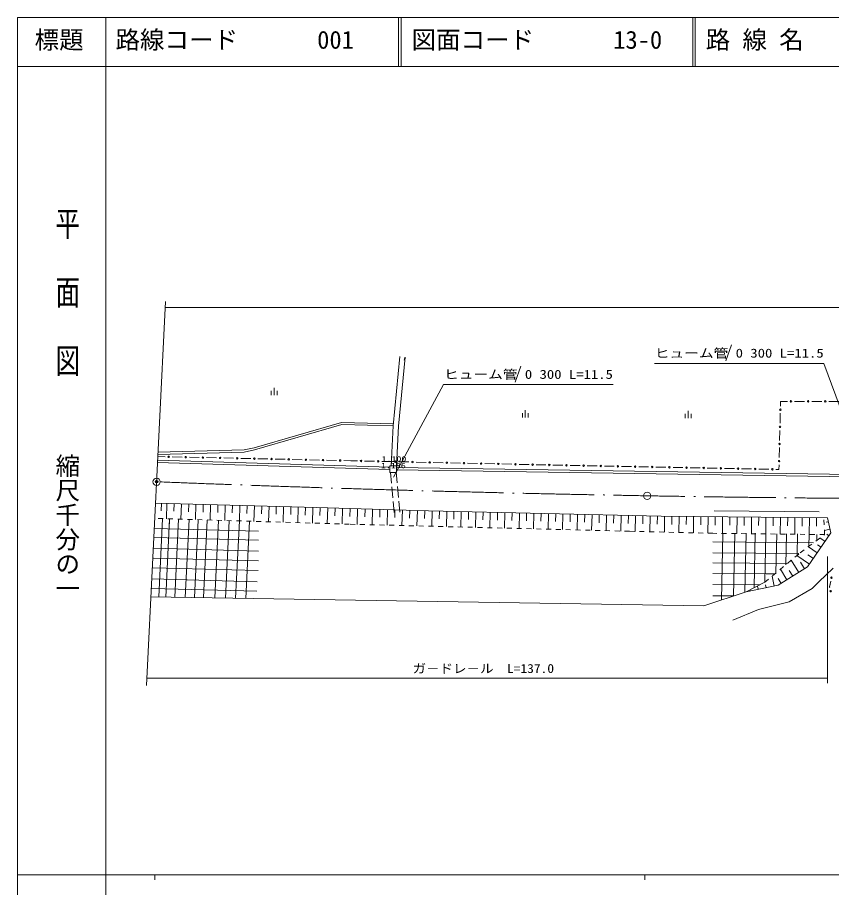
# Model space of a CAD drawing. Units: millimetres, scale not verified. Extents: x 25453 to 665453, y -55846 to 304154.
# Drawn here: x 25453 to 191510, y 126563 to 304154 of the extents above; entities that cross this region are included whole.
import ezdxf
from ezdxf.enums import TextEntityAlignment as Align

# ---------------------------------------------------------------- set-up
doc = ezdxf.new("R2010")
doc.units = ezdxf.units.MM
doc.header["$LTSCALE"] = 1000
doc.header["$PDMODE"] = 32
doc.header["$PDSIZE"] = 500
for name, pattern in [('USER1', [18.5, 14.557377, -1.819672, 0.303279, -1.819672]), ('USER2', [2, 1, -1]), ('USER3', [3, 2.25, -0.75])]:
    doc.linetypes.add(name, pattern=pattern)
for name, color, linetype, lineweight in [('M-BGD', 7, 'Continuous', 13), ('M-BMK-LINE', 2, 'Continuous', 13), ('M-BMK-SRVR', 3, 'Continuous', 13), ('M-STR-HTXT', 7, 'Continuous', 13), ('M-TTL', 2, 'Continuous', 13), ('M-TTL-BAND', 7, 'Continuous', 13), ('M-TTL-LINE', 7, 'Continuous', 13), ('M-TTL-TXT', 7, 'Continuous', 13)]:
    doc.layers.add(name, color=color, linetype=linetype, lineweight=lineweight)
doc.layers.add('M-OTRS', color=6, linetype='Continuous')
doc.styles.add('@ＭＳ ゴシック', font='')
doc.styles.add('ＭＳ ゴシック', font='')
doc.styles.get('@ＭＳ ゴシック').set_extended_font_data('@MS Gothic')
doc.styles.get('ＭＳ ゴシック').set_extended_font_data('MS Gothic')

# ---------------------------------------------------------------- blocks, each defined once
blk = doc.blocks.new('BUHIN7')
at = {"color": 6, "linetype": 'Continuous', "lineweight": 13}
for radius in [50, 1.5]:
    blk.add_circle((0, 0), radius, dxfattribs=at)
blk = doc.blocks.new('BUHIN1')
at = {"color": 3, "linetype": 'Continuous', "lineweight": 13}
for radius in [750, 22.5]:
    blk.add_circle((0, 0), radius, dxfattribs=at)
blk = doc.blocks.new('BUHIN2')
at = {"color": 7, "linetype": 'Continuous', "lineweight": 13}
blk.add_circle((0, 0), 150, dxfattribs=at)
blk = doc.blocks.new('BUHIN4')
at = {"color": 7, "linetype": 'Continuous', "lineweight": 13}
for p, q in [((-600, 154), (-600, -746)), ((0, 750), (0, -750)), ((600, 154), (600, -746))]:
    blk.add_line(p, q, dxfattribs=at)

msp = doc.modelspace()

# ---------------------------------------------------------------- linework, layer by layer
at = {"layer": 'M-BGD'}
for p, q in [((102114, 220792), (103469, 234932)), ((103211, 220711), (104564, 234827)), ((104485, 234762), (104315, 234170)), ((181108, 225788), (181084, 224828)), ((182488, 225788), (181108, 225788)), ((185988, 225788), (183958, 225788)), ((189488, 225788), (187458, 225788)), ((192988, 225788), (190958, 225788)), ((181049, 223359), (180999, 221329)), ((73728, 216319), (91556, 221497)), ((73835, 215882), (91615, 221046)), ((91615, 221046), (73835, 215882)), ((91556, 221497), (102125, 221242)), ((91615, 221046), (102114, 220792)), ((101691, 212664), (102114, 220792)), ((102789, 212607), (103211, 220711)), ((180963, 219860), (180914, 217830)), ((54101, 215395), (71668, 215907)), ((54114, 214945), (71719, 215458)), ((71719, 215458), (54114, 214945)), ((71668, 215907), (73728, 216319)), ((71719, 215458), (73835, 215882)), ((73835, 215882), (71719, 215458)), ((180878, 216361), (180828, 214331)), ((54036, 213341), (101437, 211899)), ((54036, 213341), (101437, 211899)), ((54049, 213791), (101451, 212349)), ((55555, 214497), (54094, 214528)), ((59054, 214421), (57025, 214465)), ((62553, 214346), (60524, 214390)), ((66052, 214271), (64023, 214314)), ((69552, 214195), (67522, 214239)), ((73051, 214120), (71021, 214164)), ((76550, 214045), (74521, 214088)), ((80049, 213969), (78020, 214013)), ((83548, 213894), (81519, 213937)), ((87048, 213818), (85018, 213862)), ((90547, 213743), (88517, 213787)), ((93478, 213680), (92016, 213711)), ((94805, 213651), (93478, 213680)), ((98304, 213575), (96275, 213619)), ((101803, 213500), (99774, 213544)), ((101775, 213511), (101691, 212664)), ((101775, 213511), (102876, 213426)), ((102876, 213426), (102791, 212664)), ((105303, 213424), (103273, 213468)), ((108802, 213348), (106772, 213392)), ((112301, 213273), (110272, 213317)), ((115800, 213197), (113771, 213241)), ((119299, 213121), (117270, 213165)), ((101437, 212664), (102791, 212664)), ((101437, 211310), (101437, 212664)), ((101691, 212664), (101437, 212664)), ((101691, 212664), (102791, 212664)), ((102791, 212664), (102791, 211310)), ((102791, 211818), (198126, 210359)), ((102798, 212268), (198126, 210810)), ((122799, 213046), (120769, 213090)), ((126298, 212970), (124268, 213014)), ((129797, 212894), (127767, 212938)), ((132594, 212834), (131267, 212863)), ((133201, 212822), (132594, 212834)), ((136700, 212754), (134670, 212794)), ((140199, 212687), (138170, 212726)), ((143699, 212619), (141669, 212658)), ((147198, 212551), (145169, 212591)), ((150697, 212484), (148668, 212523)), ((154197, 212416), (152167, 212455)), ((157696, 212348), (155667, 212387)), ((161196, 212281), (159166, 212320)), ((164695, 212213), (162665, 212252)), ((168194, 212145), (166165, 212184)), ((171694, 212077), (169664, 212117)), ((175193, 212010), (173163, 212049)), ((178692, 211942), (176663, 211981)), ((180769, 211902), (180162, 211914)), ((180792, 212862), (180769, 211902)), ((102791, 211310), (101437, 211310)), ((101521, 211310), (102707, 211310)), ((53685, 205044), (86451, 204113)), ((54845, 205011), (54801, 203444)), ((55919, 204980), (55830, 201844)), ((57408, 204938), (57364, 203369)), ((58898, 204896), (58808, 201755)), ((60387, 204853), (60342, 203282)), ((61876, 204811), (61787, 201665)), ((63366, 204769), (63321, 203195)), ((64855, 204726), (64766, 201576)), ((66344, 204684), (66300, 203108)), ((67834, 204642), (67744, 201487)), ((69323, 204600), (69278, 203021)), ((70813, 204557), (70723, 201398)), ((72302, 204515), (72257, 202934)), ((73791, 204473), (73701, 201308)), ((75281, 204430), (75236, 202847)), ((76770, 204388), (76680, 201219)), ((78259, 204346), (78214, 202760)), ((79749, 204303), (79659, 201130)), ((81238, 204261), (81193, 202673)), ((82727, 204219), (82637, 201041)), ((84217, 204176), (84172, 202586)), ((85706, 204134), (85616, 200951)), ((86451, 204113), (109311, 203436)), ((87213, 204090), (87166, 202498)), ((88737, 204045), (88643, 200861)), ((90261, 204000), (90214, 202407)), ((91785, 203955), (91691, 200769)), ((93309, 203910), (93262, 202317)), ((94833, 203865), (94739, 200686)), ((96357, 203819), (96310, 202233)), ((97881, 203774), (97787, 200609)), ((99405, 203729), (99358, 202150)), ((100929, 203684), (100836, 200532)), ((102453, 203639), (102406, 202066)), ((103977, 203594), (103884, 200455)), ((105501, 203549), (105454, 201983)), ((107025, 203504), (106932, 200379)), ((108549, 203458), (108503, 201899)), ((109311, 203436), (156724, 202335)), ((110052, 203419), (109979, 200302)), ((111533, 203384), (111497, 201824)), ((113015, 203350), (112942, 200227)), ((114497, 203315), (114460, 201753)), ((115978, 203281), (115906, 200153)), ((117460, 203247), (117424, 201681)), ((118942, 203212), (118869, 200078)), ((120423, 203178), (120387, 201609)), ((121905, 203143), (121832, 200003)), ((123387, 203109), (123350, 201538)), ((124868, 203075), (124795, 199929)), ((126350, 203040), (126313, 201466)), ((127832, 203006), (127758, 199854)), ((129313, 202971), (129277, 201394)), ((130795, 202937), (130722, 199780)), ((132277, 202903), (132240, 201322)), ((133758, 202868), (133685, 199705)), ((135240, 202834), (135203, 201251)), ((136721, 202799), (136648, 199630)), ((138203, 202765), (138166, 201179)), ((139685, 202731), (139611, 199556)), ((141166, 202696), (141130, 201107)), ((142648, 202662), (142574, 199481)), ((144130, 202627), (144093, 201036)), ((145611, 202593), (145537, 199406)), ((147093, 202558), (147056, 200964)), ((148575, 202524), (148501, 199332)), ((150056, 202490), (150019, 200892)), ((151538, 202455), (151464, 199258)), ((167550, 203486), (189009, 203272)), ((55040, 201814), (54263, 185884)), ((56479, 201742), (55704, 185860)), ((56479, 201742), (56394, 199795)), ((58341, 201742), (57565, 185830)), ((60458, 201658), (59684, 185795)), ((62321, 201573), (61550, 185764)), ((64183, 201573), (63410, 185734)), ((66469, 201488), (65698, 185696)), ((68671, 201404), (67903, 185660)), ((70723, 201398), (69953, 185626)), ((72819, 201319), (72052, 185591)), ((153020, 202421), (152983, 200821)), ((154501, 202386), (154427, 199184)), ((155983, 202352), (155946, 200750)), ((156724, 202335), (190675, 201996)), ((157462, 202327), (157430, 199109)), ((158938, 202313), (158922, 200693)), ((160414, 202298), (160382, 199036)), ((161890, 202283), (161874, 200641)), ((163366, 202269), (163333, 198963)), ((164843, 202254), (164826, 200590)), ((166319, 202239), (166285, 198889)), ((167795, 202224), (167778, 200542)), ((169271, 202210), (169237, 198842)), ((170747, 202195), (170730, 200510)), ((172223, 202180), (172190, 198809)), ((173699, 202165), (173683, 200479)), ((175175, 202151), (175142, 198776)), ((176652, 202136), (176635, 200448)), ((178128, 202121), (178094, 198744)), ((179604, 202106), (179587, 200417)), ((181080, 202092), (181046, 198711)), ((182556, 202077), (182539, 200386)), ((184032, 202062), (183998, 198678)), ((185508, 202047), (185491, 200354)), ((186985, 202033), (186951, 198645)), ((188461, 202018), (188444, 200323)), ((190844, 201234), (190411, 201138)), ((190675, 201996), (191353, 198948)), ((53431, 199880), (74647, 199323)), ((191353, 198948), (186611, 192006)), ((191183, 199710), (190046, 199457)), ((53346, 198017), (74647, 197458)), ((169339, 198864), (169034, 185243)), ((171795, 198864), (171508, 186068)), ((174081, 198864), (173812, 186836)), ((175943, 198864), (175694, 187750)), ((178094, 198744), (177873, 188864)), ((180346, 198779), (180167, 190774)), ((182293, 198779), (182151, 192431)), ((184579, 198779), (184480, 194377)), ((186951, 198645), (186897, 196234)), ((188529, 198635), (188502, 197431)), ((190167, 197212), (189145, 197911)), ((190958, 198369), (190512, 198674)), ((53261, 195816), (74647, 195255)), ((167270, 197117), (187806, 196912)), ((188587, 194898), (186770, 196139)), ((189377, 196055), (188667, 196540)), ((53177, 193784), (74633, 193221)), ((167270, 194889), (184858, 194713)), ((187006, 192584), (184436, 194340)), ((187796, 193741), (186689, 194497)), ((53092, 191836), (74548, 191273)), ((167270, 192834), (182378, 192683)), ((186611, 192006), (180600, 188280)), ((184808, 190888), (183271, 193367)), ((186010, 191633), (185189, 192958)), ((167270, 190692), (179923, 190566)), ((178145, 190566), (179923, 190566)), ((179785, 188111), (179370, 190108)), ((182403, 189398), (181078, 191535)), ((183605, 190143), (182890, 191297)), ((191861, 191752), (188897, 188958)), ((52923, 189550), (74379, 188987)), ((167270, 188451), (176878, 188356)), ((174081, 186926), (177891, 188873)), ((180600, 188280), (174081, 186926)), ((178155, 187772), (178038, 188335)), ((181201, 188652), (180591, 189636)), ((188897, 188958), (187543, 187603)), ((191099, 187857), (191339, 189083)), ((191183, 188365), (191099, 187857)), ((52838, 187603), (74294, 187040)), ((165469, 184055), (174081, 186926)), ((174896, 187095), (174873, 187207)), ((176525, 187434), (176386, 188104)), ((187543, 187603), (182886, 184894)), ((191128, 187752), (191099, 187857)), ((52697, 185910), (165469, 184055)), ((167270, 186122), (171625, 186079)), ((171625, 186079), (171287, 186079)), ((182886, 184894), (176621, 183285)), ((176621, 183285), (171371, 181168))]:
    msp.add_line(p, q, dxfattribs=at)
at = {"layer": 'M-BGD', "linetype": 'USER3'}
for p, q in [((102716, 211421), (103478, 203208)), ((101521, 211310), (102283, 203097))]:
    msp.add_line(p, q, dxfattribs=at)
at = {"layer": 'M-BGD', "linetype": 'USER2'}
for p, q in [((93139, 200726), (53478, 201914)), ((150289, 199287), (93139, 200726)), ((190083, 198610), (189937, 202003)), ((167307, 198864), (150289, 199287)), ((190083, 198610), (167307, 198864)), ((185087, 194884), (190083, 198610)), ((177891, 188873), (185087, 194884))]:
    msp.add_line(p, q, dxfattribs=at)
at = {"layer": 'M-BMK-LINE'}
msp.add_line((55637, 246168), (51815, 167820), dxfattribs=at)
at = {"layer": 'M-BMK-LINE', "linetype": 'USER1'}
msp.add_arc((232501, 4705837), 4500000, 267.73421, 270.27919, dxfattribs=at)
at = {"layer": 'M-OTRS'}
msp.add_point((53842, 209385), dxfattribs=at)
at = {"layer": 'M-STR-HTXT'}
for p, q in [((55578, 244953), (553379, 244953)), ((171121, 237319), (169974, 234035)), ((128129, 232990), (126983, 229706)), ((189940, 233549), (155367, 233549)), ((180513, 233549), (155367, 233549)), ((189940, 233549), (198601, 209954)), ((112375, 229220), (102182, 210330)), ((146948, 229220), (112375, 229220)), ((137521, 229220), (112375, 229220)), ((190675, 194122), (190675, 168311)), ((190675, 169311), (51887, 169311))]:
    msp.add_line(p, q, dxfattribs=at)
at = {"layer": 'M-TTL'}
for p, q in [((25453, 304154), (25453, -55846)), ((665453, 304154), (25453, 304154))]:
    msp.add_line(p, q, dxfattribs=at)
at = {"layer": 'M-TTL-BAND'}
for p, q in [((43453, 294154), (43453, -55846)), ((25453, 129154), (564453, 129154)), ((53453, 129154), (53453, 128154)), ((153453, 129154), (153453, 128154))]:
    msp.add_line(p, q, dxfattribs=at)
at = {"layer": 'M-TTL-LINE'}
for p, q in [((43453, 304154), (43453, 294154)), ((103203, 304154), (103203, 294154)), ((103703, 304154), (103703, 294154)), ((163203, 304154), (163203, 294154)), ((163703, 304154), (163703, 294154)), ((25453, 294154), (665453, 294154))]:
    msp.add_line(p, q, dxfattribs=at)

# ---------------------------------------------------------------- block references
at = {"layer": 'M-BGD'}
for p in [(77839, 227794), (129037, 223242), (162253, 223129)]:
    msp.add_blockref('BUHIN4', p, dxfattribs=at)
for p, rotation in [((183223, 225788), 90), ((186723, 225788), 90), ((190223, 225788), 90), ((181066, 224093), 178.60151), ((180981, 220594), 178.60151), ((180896, 217095), 178.60151), ((56290, 214481), 88.76598), ((59789, 214406), 88.76598), ((63288, 214330), 88.76598), ((66787, 214255), 88.76598), ((70286, 214179), 88.76598), ((73786, 214104), 88.76598), ((77285, 214029), 88.76598), ((80784, 213953), 88.76598), ((84283, 213878), 88.76598), ((87782, 213803), 88.76598), ((91282, 213727), 88.76598), ((95540, 213635), 88.761), ((99039, 213560), 88.761), ((102538, 213484), 88.761), ((106037, 213408), 88.761), ((109537, 213333), 88.761), ((113036, 213257), 88.761), ((116535, 213181), 88.761), ((120034, 213105), 88.761), ((123533, 213030), 88.761), ((180810, 213596), 178.60151), ((127033, 212954), 88.761), ((130532, 212878), 88.761), ((133936, 212808), 88.89169), ((137435, 212740), 88.89169), ((140934, 212673), 88.89169), ((144434, 212605), 88.89169), ((147933, 212537), 88.89169), ((151432, 212469), 88.89169), ((154932, 212402), 88.89169), ((158431, 212334), 88.89169), ((161930, 212266), 88.89169), ((165430, 212199), 88.89169), ((168929, 212131), 88.89169), ((172428, 212063), 88.89169), ((175928, 211996), 88.89169), ((179427, 211928), 88.89169), ((191480, 189804), 348.93072), ((191321, 187043), 15.25511)]:
    msp.add_blockref('BUHIN2', p, dxfattribs=dict(at, rotation=rotation))
at = {"layer": 'M-BMK-SRVR'}
for p in [(53843, 209385), (153902, 206524)]:
    msp.add_blockref('BUHIN1', p, dxfattribs=at)
at = {"layer": 'M-OTRS'}
msp.add_blockref('BUHIN7', (53842, 209385), dxfattribs=at)

# ---------------------------------------------------------------- texts
at = {"layer": 'M-BGD', "style": 'ＭＳ ゴシック', "width": 1.35}
for s, p in [('1.186', (99608, 211810)), ('1.100', (99735, 213164))]:
    msp.add_text(s, height=1100, dxfattribs=at).set_placement(p, align=Align.BOTTOM_LEFT)
at = {"layer": 'M-STR-HTXT', "style": 'ＭＳ ゴシック'}
for s, width, p in [('ヒューム管 0 300 L=11.5', 1.2, (155448, 234169)), ('ヒューム管 0 300 L=11.5', 1.2, (112456, 229839)), ('ガ－ドレ－ル\u3000L=137.0', 1.1, (106052, 169811))]:
    msp.add_text(s, height=1833, dxfattribs=dict(at, width=width)).set_placement(p, align=Align.BOTTOM_LEFT)
at = {"layer": 'M-TTL-BAND', "style": '@ＭＳ ゴシック', "width": 1.4}
msp.add_text('平  面  図', height=3666, rotation=270, dxfattribs=at).set_placement((32730, 265629), align=Align.BOTTOM_LEFT)
at = {"layer": 'M-TTL-BAND', "style": '@ＭＳ ゴシック'}
msp.add_text('縮尺千分の一', height=3666, rotation=270, dxfattribs=at).set_placement((32730, 215185), align=Align.BOTTOM_LEFT)
at = {"layer": 'M-TTL-TXT', "style": 'ＭＳ ゴシック'}
for s, p in [('標題', (28953, 296654)), ('路線コード', (45453, 296654)), ('路 線 名', (165833, 296654)), ('001', (86595, 296654)), ('図面コード', (105833, 296654)), ('13-0', (146974, 296654))]:
    msp.add_text(s, height=3666, dxfattribs=at).set_placement(p, align=Align.BOTTOM_LEFT)

doc.saveas('drawing.dxf')
